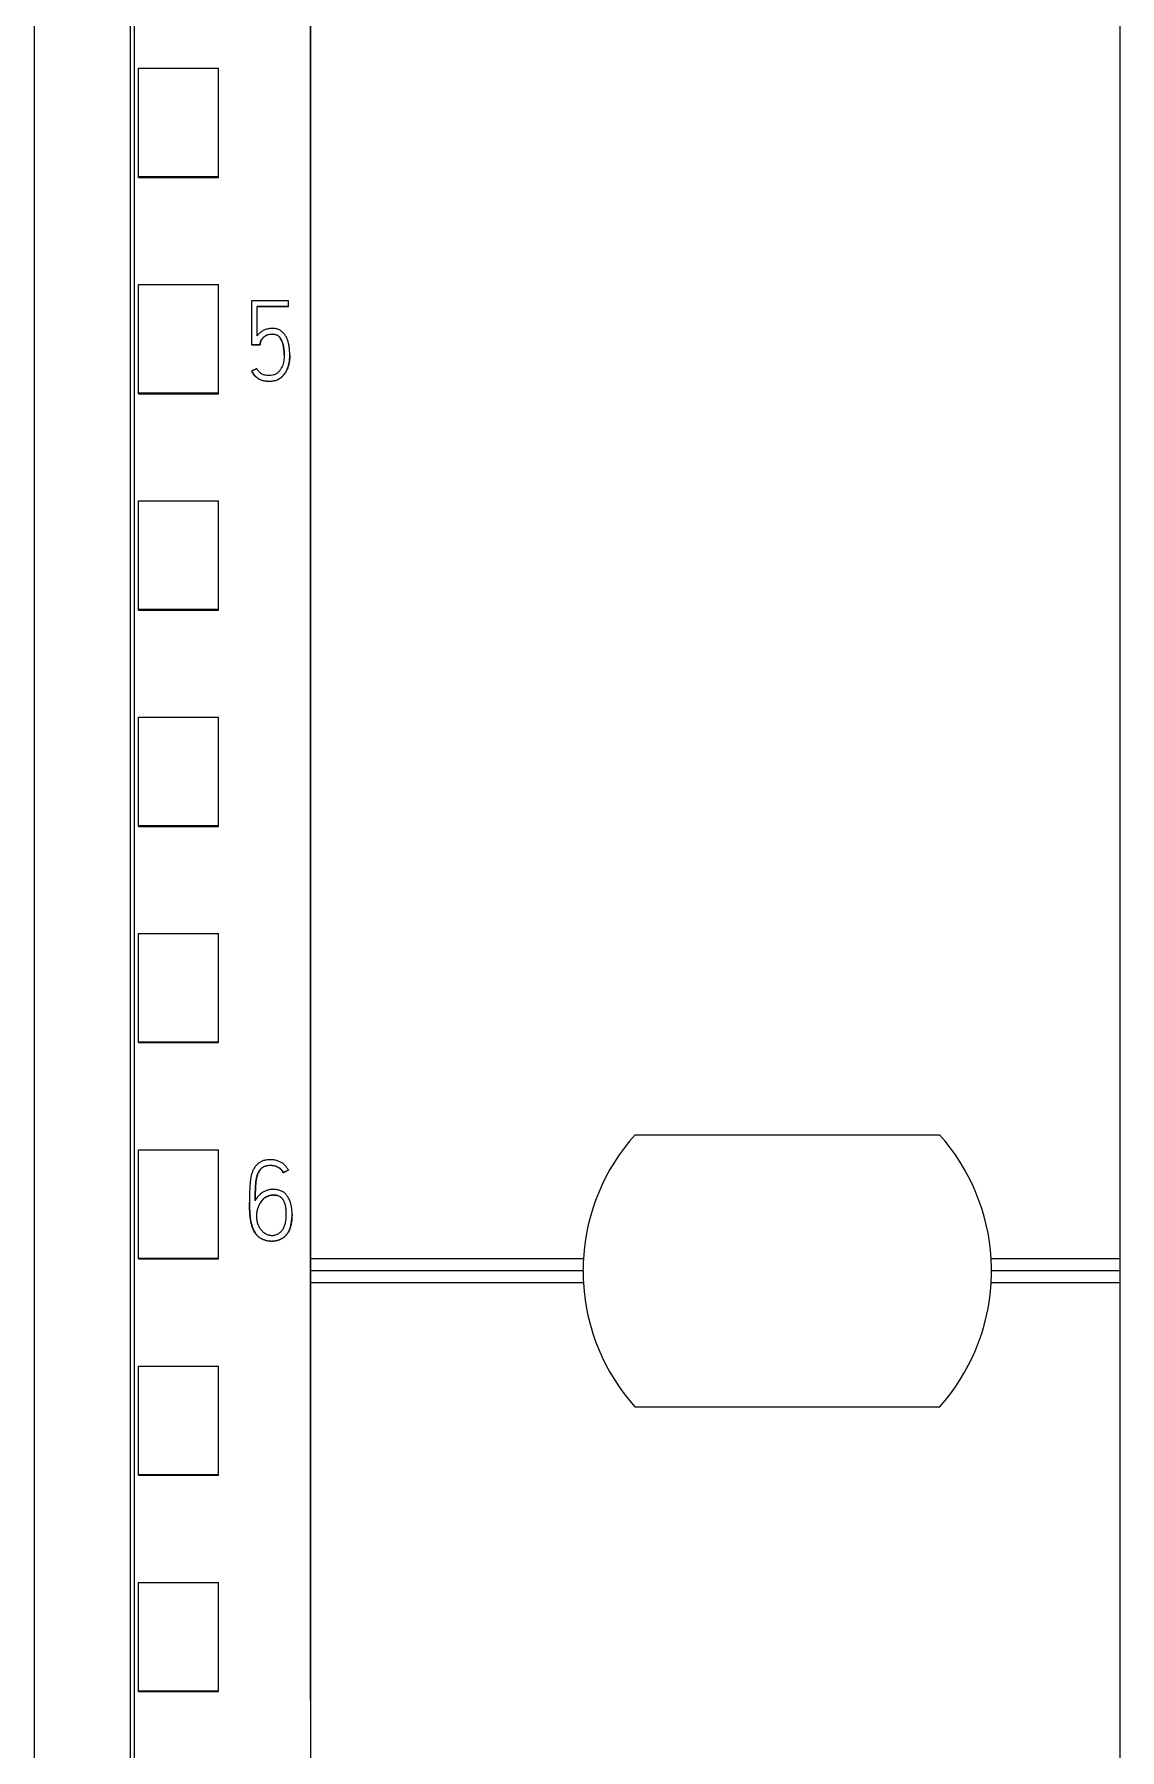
# Model space of a CAD drawing. Header units: millimetres. Extents: x 1359 to 3577, y 1336 to 3557.
# Drawn here: x 2882.67 to 2909.77, y 2979.45 to 3022.28 of the extents above; entities that cross this region are included whole.
import ezdxf

# ---------------------------------------------------------------- set-up
doc = ezdxf.new("R2010")
doc.units = ezdxf.units.MM
doc.layers.add('000-PI-Oprema', color=30, linetype='Continuous', lineweight=5)
doc.layers.add('002-PI-Kabelska kanalica', color=150, linetype='Continuous')

msp = doc.modelspace()

# ---------------------------------------------------------------- linework, layer by layer
msp.add_line((2889.571, 2980.678), (2889.571, 3096.864))
at = {"layer": '000-PI-Oprema', "color": 0, "linetype": 'ByBlock', "lineweight": 0}
for p, q in [((2889.571, 3041.237), (2889.571, 2927.819)), ((2885.171, 2930.141), (2885.171, 3038.956)), ((2885.271, 3018.734), (2885.271, 3021.437)), ((2885.271, 3021.437), (2887.271, 3021.437)), ((2887.271, 3018.734), (2887.271, 3021.437)), ((2885.271, 3018.734), (2887.271, 3018.734)), ((2885.271, 3018.705), (2885.271, 3018.734)), ((2885.271, 3018.705), (2887.271, 3018.705)), ((2887.271, 3018.705), (2887.271, 3018.734)), ((2885.271, 3013.333), (2885.271, 3016.035)), ((2885.271, 3016.035), (2887.271, 3016.035)), ((2887.271, 3013.333), (2887.271, 3016.035)), ((2888.098, 3015.626), (2888.098, 3014.532)), ((2889.022, 3015.626), (2888.098, 3015.626)), ((2888.237, 3014.753), (2888.237, 3015.488)), ((2888.237, 3015.488), (2889.022, 3015.488)), ((2889.022, 3015.482), (2888.237, 3015.482)), ((2889.022, 3015.488), (2889.022, 3015.626)), ((2889.022, 3015.488), (2889.022, 3015.482)), ((2888.098, 3014.532), (2888.098, 3014.526)), ((2888.098, 3014.532), (2888.309, 3014.532)), ((2888.309, 3014.526), (2888.098, 3014.526)), ((2888.309, 3014.532), (2888.309, 3014.526)), ((2889.05, 3014.268), (2889.05, 3014.274)), ((2888.104, 3013.877), (2888.104, 3013.871)), ((2885.271, 3013.305), (2885.271, 3013.333)), ((2885.271, 3013.333), (2887.271, 3013.333)), ((2885.271, 3013.305), (2887.271, 3013.305)), ((2887.271, 3013.305), (2887.271, 3013.333)), ((2885.271, 3007.931), (2885.271, 3010.634)), ((2885.271, 3010.634), (2887.271, 3010.634)), ((2887.271, 3007.931), (2887.271, 3010.634)), ((2885.271, 3007.905), (2885.271, 3007.931)), ((2885.271, 3007.931), (2887.271, 3007.931)), ((2885.271, 3007.905), (2887.271, 3007.905)), ((2887.271, 3007.905), (2887.271, 3007.931)), ((2885.271, 3002.53), (2885.271, 3005.232)), ((2885.271, 3005.232), (2887.271, 3005.232)), ((2887.271, 3002.53), (2887.271, 3005.232)), ((2885.271, 3002.506), (2885.271, 3002.53)), ((2885.271, 3002.53), (2887.271, 3002.53)), ((2885.271, 3002.506), (2887.271, 3002.506)), ((2887.271, 3002.506), (2887.271, 3002.53)), ((2885.271, 2997.128), (2885.271, 2999.83)), ((2885.271, 2999.83), (2887.271, 2999.83)), ((2887.271, 2997.128), (2887.271, 2999.83)), ((2885.271, 2997.106), (2885.271, 2997.128)), ((2885.271, 2997.128), (2887.271, 2997.128)), ((2885.271, 2997.106), (2887.271, 2997.106)), ((2887.271, 2997.106), (2887.271, 2997.128)), ((2885.271, 2991.727), (2885.271, 2994.429)), ((2885.271, 2994.429), (2887.271, 2994.429)), ((2887.271, 2991.727), (2887.271, 2994.429)), ((2889.015, 2993.927), (2889.015, 2993.921)), ((2888.888, 2993.861), (2888.888, 2993.854)), ((2888.044, 2993.122), (2888.044, 2993.116)), ((2889.107, 2992.823), (2889.107, 2992.829)), ((2885.271, 2991.706), (2885.271, 2991.727)), ((2885.271, 2991.727), (2887.271, 2991.727)), ((2885.271, 2991.706), (2887.271, 2991.706)), ((2887.271, 2991.706), (2887.271, 2991.727)), ((2885.271, 2986.325), (2885.271, 2989.027)), ((2885.271, 2989.027), (2887.271, 2989.027)), ((2887.271, 2986.325), (2887.271, 2989.027)), ((2885.271, 2986.306), (2885.271, 2986.325)), ((2885.271, 2986.325), (2887.271, 2986.325)), ((2885.271, 2986.306), (2887.271, 2986.306)), ((2887.271, 2986.306), (2887.271, 2986.325)), ((2885.271, 2980.924), (2885.271, 2983.625)), ((2885.271, 2983.625), (2887.271, 2983.625)), ((2887.271, 2980.924), (2887.271, 2983.625)), ((2885.271, 2980.924), (2887.271, 2980.924)), ((2885.271, 2980.906), (2885.271, 2980.924)), ((2885.271, 2980.906), (2887.271, 2980.906)), ((2887.271, 2980.906), (2887.271, 2980.924))]:
    msp.add_line(p, q, dxfattribs=at)
for points, knots in [([(2885.071, 2929.856), (2885.071, 2933.196), (2885.071, 2941.161), (2885.071, 2953.801), (2885.071, 2969.287), (2885.071, 2983.582), (2885.071, 2997.792), (2885.071, 3012.358), (2885.071, 3026.528), (2885.071, 3036.098), (2885.071, 3039.142)], [0, 0, 0, 0, 0.091483, 0.21812, 0.346206, 0.515858, 0.610111, 0.736264, 0.916066, 1, 1, 1, 1]), ([(2882.671, 3036.077), (2882.671, 3034.053), (2882.671, 3025.504), (2882.671, 3012.358), (2882.671, 2997.792), (2882.671, 2983.582), (2882.671, 2969.287), (2882.671, 2953.801), (2882.671, 2941.043), (2882.671, 2932.161), (2882.671, 2927.904), (2882.671, 2927.106)], [0, 0, 0, 0, 0.055935, 0.236292, 0.362833, 0.457376, 0.627551, 0.756032, 0.883059, 0.978086, 1, 1, 1, 1]), ([(2888.104, 3013.877), (2888.116, 3013.851), (2888.13, 3013.825), (2888.154, 3013.79), (2888.163, 3013.778), (2888.181, 3013.756), (2888.192, 3013.745), (2888.213, 3013.726), (2888.224, 3013.717), (2888.248, 3013.7), (2888.26, 3013.691), (2888.284, 3013.677), (2888.297, 3013.67), (2888.324, 3013.658), (2888.338, 3013.652), (2888.365, 3013.643), (2888.379, 3013.639), (2888.407, 3013.632), (2888.422, 3013.629), (2888.451, 3013.625), (2888.465, 3013.624), (2888.487, 3013.623), (2888.495, 3013.622), (2888.509, 3013.622), (2888.517, 3013.621), (2888.539, 3013.62), (2888.553, 3013.62), (2888.582, 3013.621), (2888.597, 3013.622), (2888.626, 3013.625), (2888.641, 3013.628), (2888.67, 3013.634), (2888.684, 3013.638), (2888.726, 3013.651), (2888.752, 3013.663), (2888.791, 3013.685), (2888.803, 3013.693), (2888.827, 3013.71), (2888.839, 3013.719), (2888.861, 3013.738), (2888.871, 3013.748), (2888.891, 3013.77), (2888.901, 3013.781), (2888.928, 3013.816), (2888.944, 3013.841), (2888.965, 3013.879), (2888.971, 3013.892), (2888.984, 3013.918), (2888.989, 3013.932), (2889.005, 3013.973), (2889.014, 3014), (2889.029, 3014.057), (2889.035, 3014.085), (2889.041, 3014.128), (2889.043, 3014.143), (2889.046, 3014.172), (2889.047, 3014.186), (2889.05, 3014.23), (2889.05, 3014.259), (2889.05, 3014.317), (2889.048, 3014.375), (2889.042, 3014.433), (2889.034, 3014.491), (2889.029, 3014.52), (2889.02, 3014.563), (2889.016, 3014.577), (2889.009, 3014.605), (2889.005, 3014.619), (2888.991, 3014.661), (2888.98, 3014.688), (2888.961, 3014.728), (2888.954, 3014.741), (2888.939, 3014.766), (2888.931, 3014.778), (2888.905, 3014.814), (2888.886, 3014.835), (2888.841, 3014.875), (2888.817, 3014.891), (2888.777, 3014.91), (2888.763, 3014.916), (2888.735, 3014.925), (2888.721, 3014.929), (2888.692, 3014.934), (2888.677, 3014.936), (2888.648, 3014.938), (2888.633, 3014.939), (2888.604, 3014.938), (2888.589, 3014.937), (2888.56, 3014.935), (2888.545, 3014.933), (2888.516, 3014.929), (2888.502, 3014.926), (2888.473, 3014.919), (2888.459, 3014.915), (2888.431, 3014.905), (2888.417, 3014.9), (2888.391, 3014.887), (2888.378, 3014.88), (2888.353, 3014.865), (2888.341, 3014.857), (2888.317, 3014.839), (2888.306, 3014.829), (2888.284, 3014.809), (2888.274, 3014.799), (2888.255, 3014.777), (2888.246, 3014.765), (2888.237, 3014.753)], [0, 0, 0, 0, 0.03125, 0.03125, 0.046875, 0.046875, 0.0625, 0.0625, 0.078125, 0.078125, 0.09375, 0.09375, 0.109375, 0.109375, 0.125, 0.125, 0.140625, 0.140625, 0.15625, 0.15625, 0.171875, 0.171875, 0.179687, 0.179687, 0.1875, 0.1875, 0.203125, 0.203125, 0.21875, 0.21875, 0.234375, 0.234375, 0.25, 0.25, 0.28125, 0.28125, 0.296875, 0.296875, 0.3125, 0.3125, 0.328125, 0.328125, 0.34375, 0.34375, 0.375, 0.375, 0.390625, 0.390625, 0.40625, 0.40625, 0.4375, 0.4375, 0.46875, 0.46875, 0.484375, 0.484375, 0.5, 0.5, 0.53125, 0.53125, 0.5625, 0.59375, 0.59375, 0.625, 0.625, 0.640625, 0.640625, 0.65625, 0.65625, 0.6875, 0.6875, 0.703125, 0.703125, 0.71875, 0.71875, 0.75, 0.75, 0.78125, 0.78125, 0.796875, 0.796875, 0.8125, 0.8125, 0.828125, 0.828125, 0.84375, 0.84375, 0.859375, 0.859375, 0.875, 0.875, 0.890625, 0.890625, 0.90625, 0.90625, 0.921875, 0.921875, 0.9375, 0.9375, 0.953125, 0.953125, 0.96875, 0.96875, 0.984375, 0.984375, 1, 1, 1, 1]), ([(2888.309, 3014.532), (2888.31, 3014.555), (2888.313, 3014.578), (2888.322, 3014.612), (2888.326, 3014.623), (2888.335, 3014.644), (2888.341, 3014.654), (2888.353, 3014.674), (2888.36, 3014.683), (2888.371, 3014.696), (2888.375, 3014.7), (2888.383, 3014.709), (2888.387, 3014.713), (2888.409, 3014.732), (2888.427, 3014.746), (2888.458, 3014.763), (2888.468, 3014.768), (2888.49, 3014.777), (2888.5, 3014.781), (2888.534, 3014.79), (2888.557, 3014.795), (2888.591, 3014.797), (2888.603, 3014.798), (2888.626, 3014.798), (2888.638, 3014.797), (2888.672, 3014.794), (2888.695, 3014.789), (2888.722, 3014.779), (2888.728, 3014.776), (2888.738, 3014.771), (2888.743, 3014.768), (2888.758, 3014.759), (2888.767, 3014.752), (2888.78, 3014.741), (2888.784, 3014.737), (2888.792, 3014.728), (2888.803, 3014.715), (2888.813, 3014.701), (2888.825, 3014.681), (2888.831, 3014.671), (2888.842, 3014.651), (2888.846, 3014.64), (2888.86, 3014.608), (2888.867, 3014.587), (2888.88, 3014.543), (2888.886, 3014.521), (2888.893, 3014.487), (2888.895, 3014.476), (2888.898, 3014.453), (2888.903, 3014.419), (2888.906, 3014.385), (2888.909, 3014.34), (2888.91, 3014.317), (2888.911, 3014.249), (2888.909, 3014.204), (2888.902, 3014.147), (2888.9, 3014.136), (2888.897, 3014.113), (2888.894, 3014.102), (2888.887, 3014.068), (2888.881, 3014.045), (2888.866, 3014.002), (2888.857, 3013.981), (2888.836, 3013.939), (2888.825, 3013.919), (2888.798, 3013.882), (2888.783, 3013.864), (2888.758, 3013.84), (2888.75, 3013.832), (2888.731, 3013.818), (2888.722, 3013.811), (2888.702, 3013.799), (2888.692, 3013.794), (2888.671, 3013.784), (2888.66, 3013.78), (2888.627, 3013.77), (2888.604, 3013.766), (2888.569, 3013.762), (2888.558, 3013.762), (2888.534, 3013.761), (2888.523, 3013.761), (2888.488, 3013.762), (2888.466, 3013.764), (2888.431, 3013.771), (2888.42, 3013.774), (2888.398, 3013.781), (2888.387, 3013.785), (2888.366, 3013.795), (2888.355, 3013.8), (2888.335, 3013.812), (2888.326, 3013.819), (2888.298, 3013.84), (2888.282, 3013.857), (2888.26, 3013.884), (2888.254, 3013.894), (2888.242, 3013.914), (2888.236, 3013.925), (2888.232, 3013.935)], [0, 0, 0, 0, 0.03125, 0.03125, 0.046875, 0.046875, 0.0625, 0.0625, 0.078125, 0.078125, 0.085937, 0.085937, 0.09375, 0.09375, 0.125, 0.125, 0.140625, 0.140625, 0.15625, 0.15625, 0.1875, 0.1875, 0.203125, 0.203125, 0.21875, 0.21875, 0.25, 0.25, 0.257812, 0.257812, 0.265625, 0.265625, 0.28125, 0.28125, 0.289062, 0.289062, 0.296875, 0.3125, 0.3125, 0.328125, 0.328125, 0.34375, 0.34375, 0.375, 0.375, 0.40625, 0.40625, 0.421875, 0.421875, 0.4375, 0.46875, 0.46875, 0.5, 0.5, 0.5625, 0.5625, 0.578125, 0.578125, 0.59375, 0.59375, 0.625, 0.625, 0.65625, 0.65625, 0.6875, 0.6875, 0.71875, 0.71875, 0.734375, 0.734375, 0.75, 0.75, 0.765625, 0.765625, 0.78125, 0.78125, 0.8125, 0.8125, 0.828125, 0.828125, 0.84375, 0.84375, 0.875, 0.875, 0.890625, 0.890625, 0.90625, 0.90625, 0.921875, 0.921875, 0.9375, 0.9375, 0.96875, 0.96875, 0.984375, 0.984375, 1, 1, 1, 1]), ([(2888.91, 3014.269), (2888.91, 3014.274), (2888.91, 3014.279), (2888.91, 3014.307), (2888.909, 3014.33), (2888.906, 3014.375), (2888.904, 3014.398), (2888.896, 3014.465), (2888.888, 3014.51), (2888.868, 3014.577), (2888.861, 3014.598), (2888.844, 3014.641), (2888.834, 3014.662), (2888.816, 3014.691), (2888.809, 3014.701), (2888.795, 3014.719), (2888.787, 3014.728), (2888.77, 3014.744), (2888.761, 3014.751), (2888.746, 3014.761), (2888.741, 3014.764), (2888.731, 3014.769), (2888.725, 3014.771), (2888.709, 3014.778), (2888.698, 3014.781), (2888.675, 3014.786), (2888.663, 3014.788), (2888.64, 3014.791), (2888.629, 3014.791), (2888.606, 3014.792), (2888.594, 3014.791), (2888.571, 3014.79), (2888.559, 3014.788), (2888.536, 3014.784), (2888.502, 3014.776), (2888.47, 3014.763), (2888.439, 3014.746), (2888.429, 3014.74), (2888.41, 3014.727), (2888.401, 3014.719), (2888.384, 3014.704), (2888.376, 3014.696), (2888.364, 3014.682), (2888.361, 3014.678), (2888.354, 3014.668), (2888.35, 3014.664), (2888.341, 3014.649), (2888.336, 3014.639), (2888.326, 3014.617), (2888.322, 3014.606), (2888.313, 3014.572), (2888.31, 3014.549), (2888.309, 3014.526)], [0, 0, 0, 0, 0.013624, 0.013624, 0.075273, 0.075273, 0.136921, 0.136921, 0.260218, 0.260218, 0.321867, 0.321867, 0.383515, 0.383515, 0.414339, 0.414339, 0.445164, 0.445164, 0.475988, 0.475988, 0.4914, 0.4914, 0.506812, 0.506812, 0.537636, 0.537636, 0.568461, 0.568461, 0.599285, 0.599285, 0.630109, 0.630109, 0.660933, 0.660933, 0.691758, 0.753406, 0.753406, 0.78423, 0.78423, 0.815055, 0.815055, 0.845879, 0.845879, 0.861291, 0.861291, 0.876703, 0.876703, 0.907527, 0.907527, 0.938352, 0.938352, 1, 1, 1, 1]), ([(2889.05, 3014.268), (2889.05, 3014.246), (2889.05, 3014.225), (2889.047, 3014.175), (2889.045, 3014.146), (2889.039, 3014.103), (2889.036, 3014.089), (2889.031, 3014.06), (2889.028, 3014.045), (2889.017, 3014.003), (2889.008, 3013.975), (2888.988, 3013.92), (2888.976, 3013.894), (2888.948, 3013.842), (2888.932, 3013.817), (2888.906, 3013.782), (2888.897, 3013.771), (2888.877, 3013.749), (2888.867, 3013.738), (2888.834, 3013.708), (2888.811, 3013.691), (2888.773, 3013.668), (2888.76, 3013.662), (2888.733, 3013.649), (2888.72, 3013.644), (2888.678, 3013.629), (2888.649, 3013.623), (2888.606, 3013.617), (2888.591, 3013.615), (2888.561, 3013.614), (2888.547, 3013.614), (2888.517, 3013.615), (2888.503, 3013.616), (2888.473, 3013.617), (2888.459, 3013.618), (2888.43, 3013.622), (2888.415, 3013.624), (2888.386, 3013.631), (2888.372, 3013.635), (2888.344, 3013.644), (2888.33, 3013.649), (2888.303, 3013.661), (2888.29, 3013.667), (2888.264, 3013.682), (2888.252, 3013.69), (2888.228, 3013.708), (2888.216, 3013.717), (2888.195, 3013.736), (2888.184, 3013.747), (2888.165, 3013.769), (2888.156, 3013.781), (2888.131, 3013.818), (2888.117, 3013.844), (2888.104, 3013.871)], [0, 0, 0, 0, 0.044434, 0.044434, 0.104157, 0.104157, 0.134018, 0.134018, 0.16388, 0.16388, 0.223602, 0.223602, 0.283325, 0.283325, 0.343048, 0.343048, 0.37291, 0.37291, 0.402771, 0.402771, 0.462494, 0.462494, 0.492355, 0.492355, 0.522217, 0.522217, 0.58194, 0.58194, 0.611801, 0.611801, 0.641663, 0.641663, 0.671524, 0.671524, 0.701386, 0.701386, 0.731247, 0.731247, 0.761108, 0.761108, 0.79097, 0.79097, 0.820831, 0.820831, 0.850693, 0.850693, 0.880554, 0.880554, 0.910416, 0.910416, 0.940277, 0.940277, 1, 1, 1, 1]), ([(2889.015, 2993.927), (2889.001, 2993.952), (2888.985, 2993.976), (2888.958, 2994.01), (2888.949, 2994.021), (2888.929, 2994.042), (2888.919, 2994.053), (2888.886, 2994.082), (2888.863, 2994.099), (2888.826, 2994.12), (2888.813, 2994.127), (2888.786, 2994.139), (2888.773, 2994.144), (2888.732, 2994.159), (2888.704, 2994.166), (2888.662, 2994.174), (2888.647, 2994.176), (2888.619, 2994.179), (2888.604, 2994.18), (2888.561, 2994.183), (2888.532, 2994.182), (2888.489, 2994.179), (2888.475, 2994.177), (2888.446, 2994.172), (2888.432, 2994.169), (2888.39, 2994.158), (2888.363, 2994.147), (2888.324, 2994.128), (2888.312, 2994.12), (2888.287, 2994.105), (2888.276, 2994.096), (2888.242, 2994.069), (2888.221, 2994.049), (2888.192, 2994.016), (2888.183, 2994.005), (2888.167, 2993.981), (2888.159, 2993.969), (2888.137, 2993.932), (2888.125, 2993.905), (2888.105, 2993.851), (2888.096, 2993.824), (2888.083, 2993.768), (2888.077, 2993.74), (2888.068, 2993.684), (2888.065, 2993.655), (2888.055, 2993.57), (2888.052, 2993.512), (2888.047, 2993.398), (2888.046, 2993.34), (2888.044, 2993.168), (2888.042, 2993.053), (2888.048, 2992.91), (2888.05, 2992.882), (2888.054, 2992.825), (2888.056, 2992.796), (2888.065, 2992.711), (2888.074, 2992.654), (2888.091, 2992.584), (2888.095, 2992.57), (2888.103, 2992.542), (2888.107, 2992.528), (2888.121, 2992.487), (2888.131, 2992.46), (2888.149, 2992.421), (2888.156, 2992.408), (2888.17, 2992.383), (2888.177, 2992.37), (2888.201, 2992.334), (2888.219, 2992.311), (2888.249, 2992.28), (2888.26, 2992.27), (2888.283, 2992.251), (2888.294, 2992.243), (2888.331, 2992.219), (2888.356, 2992.205), (2888.396, 2992.188), (2888.41, 2992.183), (2888.438, 2992.174), (2888.452, 2992.17), (2888.494, 2992.16), (2888.522, 2992.155), (2888.566, 2992.151), (2888.58, 2992.15), (2888.609, 2992.15), (2888.624, 2992.15), (2888.667, 2992.153), (2888.696, 2992.158), (2888.738, 2992.168), (2888.752, 2992.172), (2888.779, 2992.182), (2888.793, 2992.187), (2888.832, 2992.205), (2888.858, 2992.219), (2888.894, 2992.243), (2888.905, 2992.252), (2888.928, 2992.271), (2888.939, 2992.28), (2888.969, 2992.311), (2888.987, 2992.333), (2889.011, 2992.37), (2889.018, 2992.383), (2889.031, 2992.409), (2889.038, 2992.422), (2889.054, 2992.462), (2889.063, 2992.489), (2889.074, 2992.531), (2889.077, 2992.545), (2889.083, 2992.574), (2889.086, 2992.588), (2889.093, 2992.631), (2889.096, 2992.66), (2889.105, 2992.745), (2889.108, 2992.803), (2889.106, 2992.889), (2889.104, 2992.917), (2889.097, 2992.975), (2889.093, 2993.003), (2889.08, 2993.061), (2889.073, 2993.089), (2889.055, 2993.144), (2889.044, 2993.172), (2889.019, 2993.225), (2889.005, 2993.25), (2888.972, 2993.298), (2888.953, 2993.32), (2888.921, 2993.35), (2888.909, 2993.359), (2888.886, 2993.376), (2888.873, 2993.384), (2888.847, 2993.397), (2888.834, 2993.403), (2888.806, 2993.414), (2888.792, 2993.418), (2888.75, 2993.43), (2888.721, 2993.435), (2888.677, 2993.439), (2888.663, 2993.44), (2888.633, 2993.44), (2888.619, 2993.44), (2888.575, 2993.437), (2888.546, 2993.434), (2888.503, 2993.424), (2888.489, 2993.42), (2888.461, 2993.41), (2888.447, 2993.405), (2888.408, 2993.387), (2888.383, 2993.373), (2888.346, 2993.348), (2888.334, 2993.339), (2888.312, 2993.321), (2888.301, 2993.311), (2888.269, 2993.281), (2888.25, 2993.259), (2888.215, 2993.212), (2888.2, 2993.187), (2888.186, 2993.161)], [0, 0, 0, 0, 0.015625, 0.015625, 0.023438, 0.023438, 0.03125, 0.03125, 0.046875, 0.046875, 0.054688, 0.054688, 0.0625, 0.0625, 0.078125, 0.078125, 0.085938, 0.085938, 0.09375, 0.09375, 0.109375, 0.109375, 0.117188, 0.117188, 0.125, 0.125, 0.140625, 0.140625, 0.148438, 0.148438, 0.15625, 0.15625, 0.171875, 0.171875, 0.179688, 0.179688, 0.1875, 0.1875, 0.203125, 0.203125, 0.21875, 0.21875, 0.234375, 0.234375, 0.25, 0.25, 0.28125, 0.28125, 0.3125, 0.3125, 0.375, 0.375, 0.390625, 0.390625, 0.40625, 0.40625, 0.4375, 0.4375, 0.445313, 0.445313, 0.453125, 0.453125, 0.46875, 0.46875, 0.476563, 0.476563, 0.484375, 0.484375, 0.5, 0.5, 0.507813, 0.507813, 0.515625, 0.515625, 0.53125, 0.53125, 0.539063, 0.539063, 0.546875, 0.546875, 0.5625, 0.5625, 0.570313, 0.570313, 0.578125, 0.578125, 0.59375, 0.59375, 0.601563, 0.601563, 0.609375, 0.609375, 0.625, 0.625, 0.632813, 0.632813, 0.640625, 0.640625, 0.65625, 0.65625, 0.664063, 0.664063, 0.671875, 0.671875, 0.6875, 0.6875, 0.695313, 0.695313, 0.703125, 0.703125, 0.71875, 0.71875, 0.75, 0.75, 0.765625, 0.765625, 0.78125, 0.78125, 0.796875, 0.796875, 0.8125, 0.8125, 0.828125, 0.828125, 0.84375, 0.84375, 0.851563, 0.851563, 0.859375, 0.859375, 0.867188, 0.867188, 0.875, 0.875, 0.890625, 0.890625, 0.898438, 0.898438, 0.90625, 0.90625, 0.921875, 0.921875, 0.929688, 0.929688, 0.9375, 0.9375, 0.953125, 0.953125, 0.960938, 0.960938, 0.96875, 0.96875, 0.984375, 0.984375, 1, 1, 1, 1]), ([(2888.186, 2993.161), (2888.186, 2993.221), (2888.186, 2993.282), (2888.189, 2993.374), (2888.19, 2993.404), (2888.192, 2993.465), (2888.193, 2993.495), (2888.197, 2993.556), (2888.199, 2993.586), (2888.206, 2993.647), (2888.211, 2993.677), (2888.22, 2993.722), (2888.223, 2993.737), (2888.23, 2993.767), (2888.235, 2993.782), (2888.249, 2993.826), (2888.26, 2993.854), (2888.278, 2993.888), (2888.282, 2993.895), (2888.291, 2993.908), (2888.295, 2993.915), (2888.308, 2993.934), (2888.318, 2993.945), (2888.334, 2993.962), (2888.34, 2993.968), (2888.352, 2993.978), (2888.358, 2993.983), (2888.377, 2993.996), (2888.39, 2994.004), (2888.411, 2994.014), (2888.418, 2994.017), (2888.432, 2994.023), (2888.44, 2994.025), (2888.462, 2994.032), (2888.478, 2994.035), (2888.508, 2994.04), (2888.523, 2994.041), (2888.554, 2994.043), (2888.57, 2994.043), (2888.601, 2994.042), (2888.616, 2994.041), (2888.647, 2994.037), (2888.669, 2994.032), (2888.692, 2994.026), (2888.706, 2994.021), (2888.714, 2994.018), (2888.735, 2994.009), (2888.749, 2994.002), (2888.776, 2993.987), (2888.789, 2993.978), (2888.807, 2993.964), (2888.813, 2993.959), (2888.824, 2993.948), (2888.83, 2993.943), (2888.846, 2993.926), (2888.855, 2993.914), (2888.873, 2993.888), (2888.881, 2993.875), (2888.888, 2993.861)], [0, 0, 0, 0, 0.125, 0.125, 0.1875, 0.1875, 0.25, 0.25, 0.3125, 0.3125, 0.375, 0.375, 0.40625, 0.40625, 0.4375, 0.4375, 0.5, 0.5, 0.515625, 0.515625, 0.53125, 0.53125, 0.5625, 0.5625, 0.578125, 0.578125, 0.59375, 0.59375, 0.625, 0.625, 0.640625, 0.640625, 0.65625, 0.65625, 0.6875, 0.6875, 0.71875, 0.71875, 0.75, 0.75, 0.78125, 0.78125, 0.8125, 0.828125, 0.828125, 0.84375, 0.84375, 0.875, 0.875, 0.90625, 0.90625, 0.921875, 0.921875, 0.9375, 0.9375, 0.96875, 0.96875, 1, 1, 1, 1]), ([(2888.888, 2993.854), (2888.874, 2993.882), (2888.857, 2993.907), (2888.831, 2993.936), (2888.825, 2993.941), (2888.814, 2993.952), (2888.808, 2993.957), (2888.79, 2993.971), (2888.764, 2993.989), (2888.737, 2994.002), (2888.708, 2994.014), (2888.693, 2994.019), (2888.664, 2994.027), (2888.648, 2994.03), (2888.618, 2994.035), (2888.602, 2994.036), (2888.556, 2994.038), (2888.525, 2994.036), (2888.48, 2994.029), (2888.464, 2994.026), (2888.434, 2994.018), (2888.42, 2994.012), (2888.399, 2994.002), (2888.392, 2993.999), (2888.379, 2993.991), (2888.372, 2993.987), (2888.353, 2993.973), (2888.336, 2993.958), (2888.32, 2993.941), (2888.31, 2993.929), (2888.305, 2993.923), (2888.292, 2993.904), (2888.283, 2993.891), (2888.269, 2993.864), (2888.262, 2993.85), (2888.25, 2993.822), (2888.245, 2993.807), (2888.231, 2993.763), (2888.223, 2993.733), (2888.211, 2993.674), (2888.207, 2993.643), (2888.2, 2993.583), (2888.197, 2993.552), (2888.193, 2993.491), (2888.192, 2993.461), (2888.19, 2993.399), (2888.189, 2993.369), (2888.186, 2993.277), (2888.186, 2993.216), (2888.186, 2993.154)], [0, 0, 0, 0, 0.0625, 0.0625, 0.078125, 0.078125, 0.09375, 0.09375, 0.125, 0.15625, 0.15625, 0.1875, 0.1875, 0.21875, 0.21875, 0.25, 0.25, 0.3125, 0.3125, 0.34375, 0.34375, 0.375, 0.375, 0.390625, 0.390625, 0.40625, 0.40625, 0.4375, 0.453125, 0.453125, 0.46875, 0.46875, 0.5, 0.5, 0.53125, 0.53125, 0.5625, 0.5625, 0.625, 0.625, 0.6875, 0.6875, 0.75, 0.75, 0.8125, 0.8125, 0.875, 0.875, 1, 1, 1, 1]), ([(2889.107, 2992.824), (2889.107, 2992.778), (2889.104, 2992.732), (2889.097, 2992.657), (2889.093, 2992.629), (2889.086, 2992.586), (2889.084, 2992.571), (2889.078, 2992.543), (2889.075, 2992.529), (2889.064, 2992.486), (2889.055, 2992.459), (2889.039, 2992.419), (2889.033, 2992.405), (2889.02, 2992.379), (2889.013, 2992.367), (2888.989, 2992.33), (2888.971, 2992.307), (2888.941, 2992.276), (2888.93, 2992.267), (2888.908, 2992.248), (2888.896, 2992.239), (2888.86, 2992.214), (2888.835, 2992.2), (2888.796, 2992.182), (2888.782, 2992.176), (2888.754, 2992.167), (2888.74, 2992.163), (2888.698, 2992.152), (2888.67, 2992.148), (2888.626, 2992.144), (2888.612, 2992.144), (2888.582, 2992.144), (2888.568, 2992.145), (2888.525, 2992.149), (2888.496, 2992.153), (2888.454, 2992.164), (2888.44, 2992.168), (2888.412, 2992.176), (2888.398, 2992.181), (2888.359, 2992.198), (2888.333, 2992.211), (2888.303, 2992.231), (2888.297, 2992.235), (2888.285, 2992.244), (2888.279, 2992.248), (2888.262, 2992.262), (2888.251, 2992.272), (2888.221, 2992.303), (2888.203, 2992.325), (2888.179, 2992.361), (2888.171, 2992.374), (2888.157, 2992.399), (2888.151, 2992.412), (2888.132, 2992.451), (2888.122, 2992.478), (2888.103, 2992.533), (2888.095, 2992.56), (2888.081, 2992.617), (2888.076, 2992.645), (2888.066, 2992.702), (2888.059, 2992.759), (2888.054, 2992.816), (2888.05, 2992.874), (2888.048, 2992.902), (2888.045, 2992.993), (2888.044, 2993.054), (2888.044, 2993.116)], [0, 0, 0, 0, 0.061961, 0.061961, 0.100808, 0.100808, 0.120232, 0.120232, 0.139655, 0.139655, 0.178502, 0.178502, 0.197926, 0.197926, 0.217349, 0.217349, 0.256196, 0.256196, 0.27562, 0.27562, 0.295043, 0.295043, 0.33389, 0.33389, 0.353314, 0.353314, 0.372737, 0.372737, 0.411584, 0.411584, 0.431008, 0.431008, 0.450431, 0.450431, 0.489278, 0.489278, 0.508702, 0.508702, 0.528125, 0.528125, 0.566972, 0.566972, 0.576684, 0.576684, 0.586396, 0.586396, 0.605819, 0.605819, 0.644666, 0.644666, 0.66409, 0.66409, 0.683513, 0.683513, 0.72236, 0.72236, 0.761207, 0.761207, 0.800054, 0.800054, 0.838901, 0.877748, 0.877748, 0.916595, 0.916595, 1, 1, 1, 1]), ([(2888.459, 2993.254), (2888.485, 2993.269), (2888.512, 2993.279), (2888.555, 2993.29), (2888.569, 2993.293), (2888.598, 2993.297), (2888.628, 2993.299), (2888.657, 2993.299), (2888.687, 2993.297), (2888.701, 2993.296), (2888.73, 2993.291), (2888.745, 2993.287), (2888.773, 2993.278), (2888.786, 2993.272), (2888.812, 2993.258), (2888.824, 2993.249), (2888.846, 2993.23), (2888.856, 2993.219), (2888.875, 2993.196), (2888.883, 2993.184), (2888.898, 2993.159), (2888.905, 2993.146), (2888.923, 2993.106), (2888.932, 2993.078), (2888.943, 2993.036), (2888.946, 2993.022), (2888.951, 2992.993), (2888.953, 2992.978), (2888.958, 2992.935), (2888.96, 2992.906), (2888.963, 2992.848), (2888.963, 2992.819), (2888.961, 2992.732), (2888.956, 2992.674), (2888.938, 2992.587), (2888.931, 2992.559), (2888.916, 2992.518), (2888.911, 2992.504), (2888.898, 2992.477), (2888.891, 2992.464), (2888.868, 2992.427), (2888.85, 2992.405), (2888.823, 2992.379), (2888.818, 2992.374), (2888.807, 2992.364), (2888.801, 2992.36), (2888.783, 2992.347), (2888.771, 2992.339), (2888.746, 2992.325), (2888.732, 2992.318), (2888.704, 2992.308), (2888.676, 2992.3), (2888.647, 2992.295), (2888.618, 2992.292), (2888.603, 2992.292), (2888.574, 2992.294), (2888.559, 2992.295), (2888.53, 2992.301), (2888.516, 2992.304), (2888.474, 2992.319), (2888.448, 2992.332), (2888.411, 2992.357), (2888.399, 2992.366), (2888.377, 2992.385), (2888.356, 2992.405), (2888.337, 2992.427), (2888.318, 2992.45), (2888.309, 2992.462), (2888.285, 2992.499), (2888.271, 2992.524), (2888.254, 2992.565), (2888.249, 2992.579), (2888.24, 2992.607), (2888.237, 2992.621), (2888.227, 2992.663), (2888.222, 2992.692), (2888.219, 2992.736), (2888.218, 2992.75), (2888.217, 2992.779), (2888.218, 2992.794), (2888.22, 2992.838), (2888.223, 2992.867), (2888.234, 2992.924), (2888.242, 2992.952), (2888.256, 2992.994), (2888.261, 2993.008), (2888.273, 2993.035), (2888.279, 2993.048), (2888.299, 2993.087), (2888.314, 2993.111), (2888.34, 2993.147), (2888.349, 2993.158), (2888.368, 2993.18), (2888.378, 2993.191), (2888.41, 2993.222), (2888.433, 2993.24), (2888.459, 2993.254)], [0, 0, 0, 0, 0.03125, 0.03125, 0.046875, 0.046875, 0.0625, 0.078125, 0.078125, 0.09375, 0.09375, 0.109375, 0.109375, 0.125, 0.125, 0.140625, 0.140625, 0.15625, 0.15625, 0.171875, 0.171875, 0.1875, 0.1875, 0.21875, 0.21875, 0.234375, 0.234375, 0.25, 0.25, 0.28125, 0.28125, 0.3125, 0.3125, 0.375, 0.375, 0.40625, 0.40625, 0.421875, 0.421875, 0.4375, 0.4375, 0.46875, 0.46875, 0.476563, 0.476563, 0.484375, 0.484375, 0.5, 0.5, 0.515625, 0.515625, 0.53125, 0.546875, 0.546875, 0.5625, 0.5625, 0.578125, 0.578125, 0.59375, 0.59375, 0.625, 0.625, 0.640625, 0.640625, 0.65625, 0.671875, 0.671875, 0.6875, 0.6875, 0.71875, 0.71875, 0.734375, 0.734375, 0.75, 0.75, 0.78125, 0.78125, 0.796875, 0.796875, 0.8125, 0.8125, 0.84375, 0.84375, 0.875, 0.875, 0.890625, 0.890625, 0.90625, 0.90625, 0.9375, 0.9375, 0.953125, 0.953125, 0.96875, 0.96875, 1, 1, 1, 1]), ([(2888.459, 2993.248), (2888.433, 2993.233), (2888.41, 2993.216), (2888.378, 2993.185), (2888.368, 2993.175), (2888.349, 2993.152), (2888.34, 2993.141), (2888.314, 2993.105), (2888.299, 2993.081), (2888.279, 2993.042), (2888.273, 2993.028), (2888.261, 2993.001), (2888.256, 2992.988), (2888.242, 2992.946), (2888.234, 2992.918), (2888.226, 2992.875), (2888.224, 2992.861), (2888.22, 2992.832), (2888.219, 2992.817), (2888.218, 2992.792), (2888.217, 2992.781), (2888.217, 2992.77)], [0, 0, 0, 0, 0.157122, 0.157122, 0.235682, 0.235682, 0.314243, 0.314243, 0.471365, 0.471365, 0.549925, 0.549925, 0.628486, 0.628486, 0.785608, 0.785608, 0.864168, 0.864168, 0.942729, 0.942729, 1, 1, 1, 1]), ([(2888.88, 2993.183), (2888.875, 2993.19), (2888.87, 2993.197), (2888.855, 2993.214), (2888.845, 2993.225), (2888.828, 2993.239), (2888.822, 2993.244), (2888.81, 2993.252), (2888.804, 2993.256), (2888.785, 2993.266), (2888.772, 2993.272), (2888.743, 2993.281), (2888.729, 2993.285), (2888.7, 2993.29), (2888.686, 2993.291), (2888.657, 2993.293), (2888.642, 2993.293), (2888.598, 2993.291), (2888.569, 2993.287), (2888.526, 2993.277), (2888.512, 2993.272), (2888.492, 2993.264), (2888.485, 2993.261), (2888.472, 2993.255), (2888.465, 2993.252), (2888.459, 2993.248)], [0, 0, 0, 0, 0.053837, 0.053837, 0.148453, 0.148453, 0.195761, 0.195761, 0.243069, 0.243069, 0.337686, 0.337686, 0.432302, 0.432302, 0.526918, 0.526918, 0.621535, 0.621535, 0.810767, 0.810767, 0.905384, 0.905384, 0.952692, 0.952692, 1, 1, 1, 1])]:
    msp.add_open_spline(points, degree=3, knots=knots, dxfattribs=at)
for points, weights in [([(2888.232, 3013.935), (2888.168, 3013.906), (2888.104, 3013.877)], [0.500000038028, 0.499999961972, 0.500000038028]), ([(2888.888, 2993.861), (2888.951, 2993.894), (2889.015, 2993.927)], [0.500000150618, 0.499999849382, 0.500000150618]), ([(2889.015, 2993.921), (2888.951, 2993.888), (2888.888, 2993.854)], [0.499999984441, 0.500000015559, 0.499999984441])]:
    msp.add_rational_spline(points, weights, degree=2, dxfattribs=at)
at = {"layer": '002-PI-Kabelska kanalica', "color": 0, "linetype": 'ByBlock', "lineweight": 0}
for p, q in [((2909.771, 3036.944), (2909.771, 2991.706)), ((2897.67, 2994.806), (2905.273, 2994.806)), ((2896.38, 2991.706), (2889.571, 2991.706)), ((2896.371, 2991.406), (2889.571, 2991.406)), ((2909.771, 2991.706), (2906.562, 2991.706)), ((2909.771, 2991.406), (2906.571, 2991.406)), ((2909.771, 2991.706), (2909.771, 2991.406)), ((2909.771, 2991.406), (2909.771, 2991.106)), ((2896.38, 2991.106), (2889.571, 2991.106)), ((2909.771, 2991.106), (2906.562, 2991.106)), ((2909.771, 2991.106), (2909.771, 2941.557)), ((2905.273, 2988.006), (2897.67, 2988.006))]:
    msp.add_line(p, q, dxfattribs=at)
for start, end in [(138.1897, 176.6277), (3.3723, 41.8103), (183.3723, 221.8103), (318.1897, 356.6277)]:
    msp.add_arc((2901.471, 2991.406), 5.1, start, end, dxfattribs=at)
for major_axis, start_param, end_param in [((-5.099, 0.12), 6.247901, 6.306758), ((5.098, 0.125), 3.117, 3.175857), ((-0.085, 5.099), 4.695641, 4.754498), ((0.082, 5.099), 4.669617, 4.728475)]:
    msp.add_ellipse((2901.471, 2991.406), major_axis=major_axis, ratio=1, start_param=start_param, end_param=end_param, dxfattribs=at)

doc.saveas('drawing.dxf')
